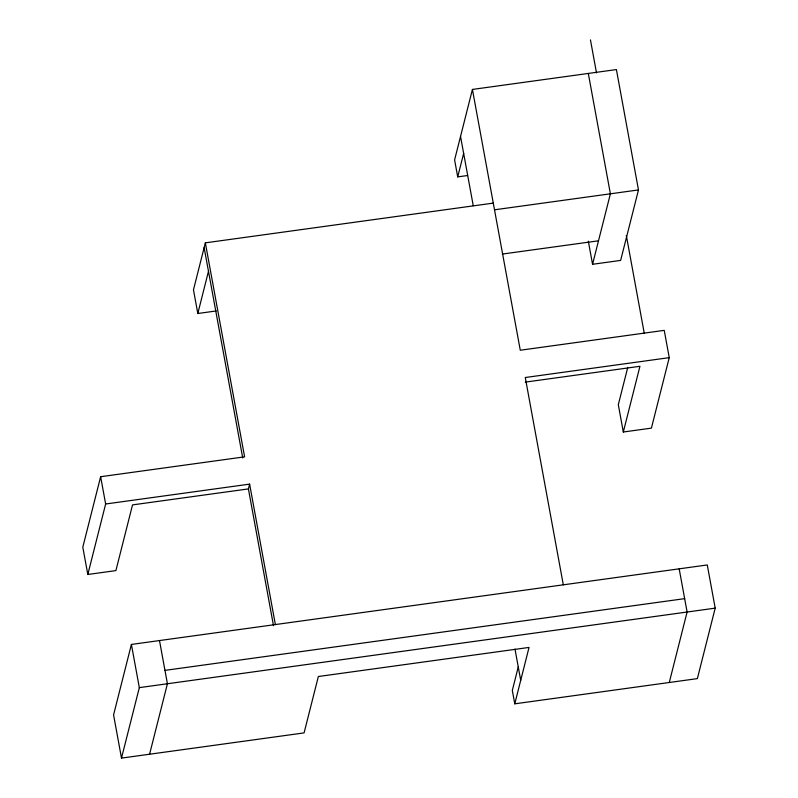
<?xml version="1.0" encoding="UTF-8"?>
<svg xmlns="http://www.w3.org/2000/svg" width="798" height="798" viewBox="0 0 798 798"><rect width="100%" height="100%" fill="white"/><g stroke="black" fill="none" stroke-linecap="round" stroke-linejoin="round"><path stroke-width="1.2" d="M493.284 203.111L205.345 242.851L244.607 456.845L100.638 476.715L82.802 547.199L87.81 574.48L115.9 570.6L132.528 504.895L248.407 488.905L249.614 484.127L105.645 503.997L87.81 574.48M205.345 242.851L193.465 289.844L197.804 313.504L216.258 310.951M197.804 313.504L208.487 271.29M131.401 644.435L113.575 714.908L121.496 758.1L304.088 732.903L318.352 676.514L529.034 647.437L514.77 703.826L697.362 678.619L715.198 608.146L707.277 564.954L131.401 644.435L139.331 687.627L121.496 758.1M149.585 754.22L167.42 683.746L159.49 640.555M588.316 241.186L592.555 264.288L620.645 260.407L638.48 189.934L616.395 69.566L472.426 89.436L454.601 159.909L457.713 176.887L467.568 175.52M457.713 176.887L463.658 153.396M592.555 264.288L610.39 193.814L588.306 73.436M518.261 666.958L512.316 690.45L514.77 703.826M627.687 367.688L618.31 404.716L623.318 432.007L651.407 428.127L669.243 357.654L664.235 330.362L520.276 350.232L472.426 89.436M623.318 432.007L639.946 366.292L525.303 382.122M669.273 682.499L687.108 612.016L679.178 568.834M494.511 209.804L638.48 189.934M502.341 254.063L598.5 240.797M669.243 357.654L525.274 377.514L563.308 584.824M164.967 670.37L684.654 598.65M139.331 687.627L715.198 608.146M590.45 39.9L596.505 72.907M626.33 235.52L644.275 333.335M460.536 136.418L473.254 205.724M514.979 649.063L520.715 680.325M249.614 484.127L275.37 624.565M204.138 247.629L242.722 457.952M248.407 488.905L273.495 625.672M100.638 476.715L105.645 503.997"/></g></svg>
